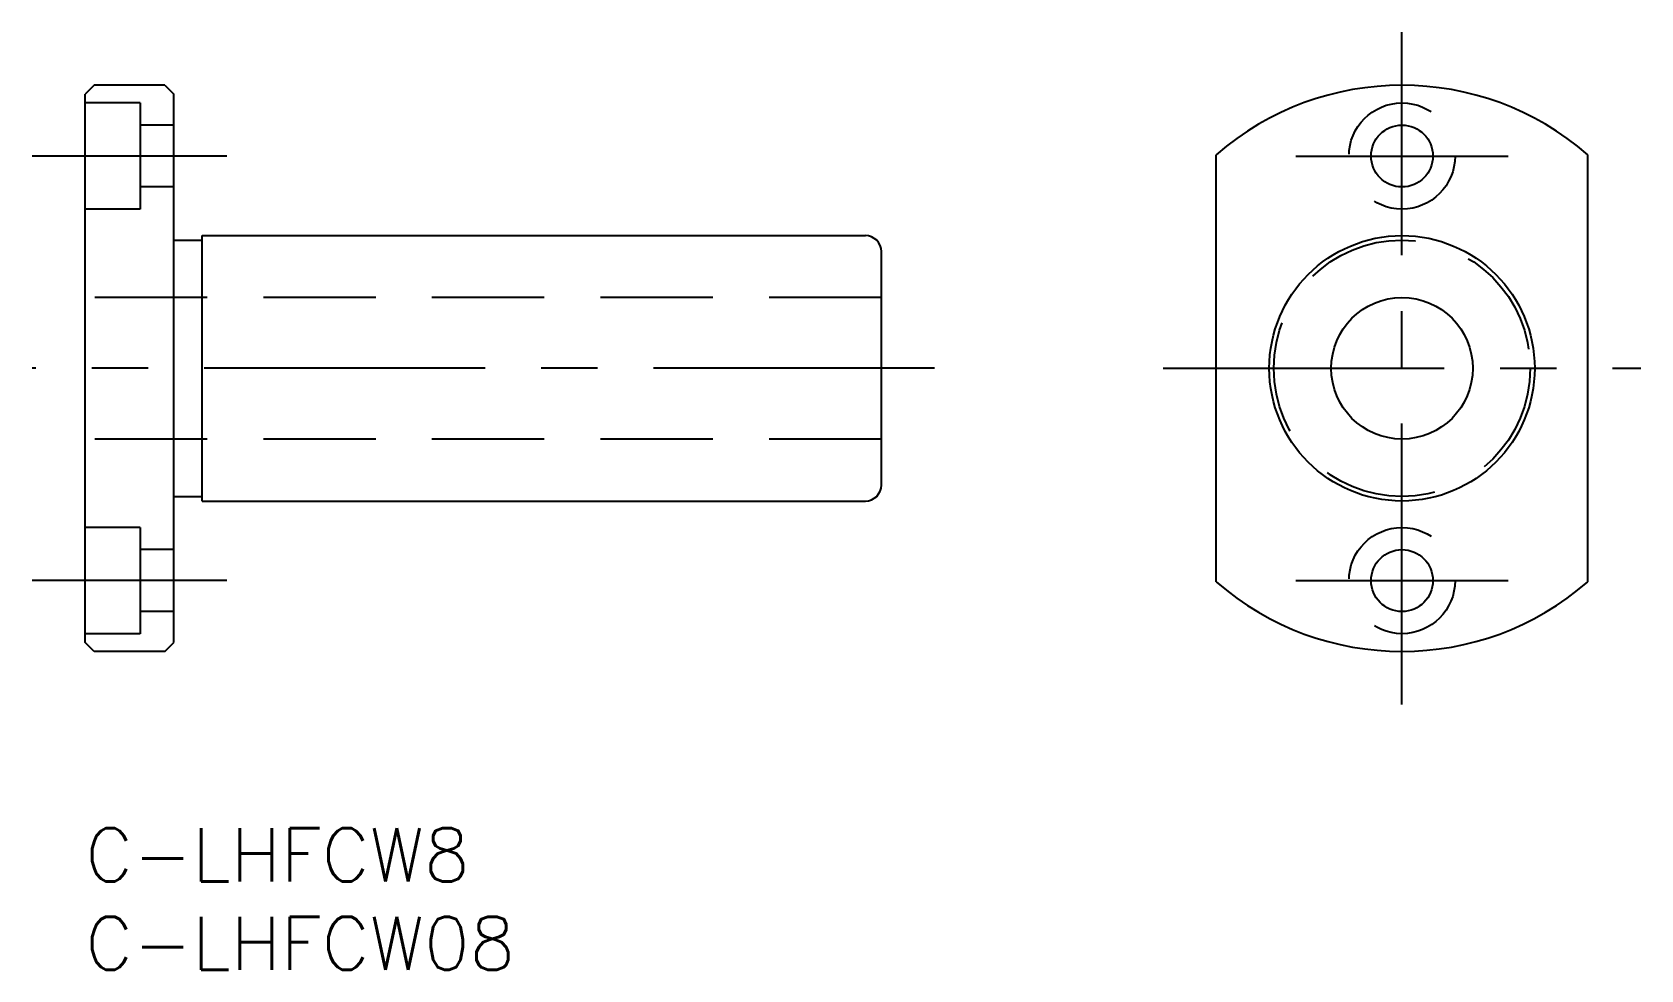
# Model space of a CAD drawing. Extents: x -3 to 87.9, y -8 to 45.
import ezdxf

# ---------------------------------------------------------------- set-up
doc = ezdxf.new("R2010")
doc.units = 0
doc.header["$LTSCALE"] = 0.5
doc.linetypes.add('CENTER', pattern=[50.8, 31.75, -6.35, 6.35, -6.35])
doc.linetypes.add('DASHED', pattern=[19.05, 12.7, -6.35])
for name, color, linetype in [('MSM_CENTER', 1, 'CENTER'), ('MSM_CONTINUOUS', 7, 'CONTINUOUS'), ('MSM_DASHED', 4, 'DASHED'), ('MSM_PART_NUMBER', 7, 'CONTINUOUS')]:
    doc.layers.add(name, color=color, linetype=linetype)
doc.styles.get("Standard").update_dxf_attribs({"font": 'txt.shx', "height": 1, "bigfont": 'bigfont.shx'})

# ---------------------------------------------------------------- blocks, each defined once
blk = doc.blocks.new('*U25')
at = {"layer": 'MSM_PART_NUMBER'}
blk.add_text('C-LHFCW8', height=3, dxfattribs=at).set_placement((0, -3))
blk = doc.blocks.new('*U26')
at = {"layer": 'MSM_PART_NUMBER'}
blk.add_text('C-LHFCW08', height=3, dxfattribs=at).set_placement((0, -8))

msp = doc.modelspace()

# ---------------------------------------------------------------- linework, layer by layer
at = {"layer": 'MSM_CENTER', "color": 1, "linetype": 'CENTER'}
msp.add_line((74.43, 7), (74.43, 45), dxfattribs=at)
at = {"layer": 'MSM_CENTER'}
for p, q in [((8, 38), (-3, 38)), ((68.43, 38), (80.43, 38)), ((48.005, 26), (-3, 26)), ((60.93, 26), (87.93, 26)), ((8, 14), (-3, 14)), ((68.43, 14), (80.43, 14))]:
    msp.add_line(p, q, dxfattribs=at)
at = {"layer": 'MSM_CONTINUOUS'}
for p, q in [((0.5, 42), (0, 41.5)), ((4.5, 42), (0.5, 42)), ((4.5, 42), (5, 41.5)), ((0, 10.5), (0, 41.5)), ((5, 10.5), (5, 41.5)), ((63.93, 13.927), (63.93, 38.073)), ((84.93, 13.927), (84.93, 38.073)), ((5, 33.25), (6.6, 33.25)), ((6.6, 33.5), (44.1, 33.5)), ((6.6, 18.5), (6.6, 33.5)), ((45, 19.4), (45, 32.6)), ((5, 18.75), (6.6, 18.75)), ((6.6, 18.5), (44.1, 18.5)), ((0.5, 10), (0, 10.5)), ((4.5, 10), (5, 10.5)), ((4.5, 10), (0.5, 10))]:
    msp.add_line(p, q, dxfattribs=at)
for centre, radius in [((74.43, 38), 1.75), ((74.43, 26), 7.5), ((74.43, 26), 4), ((74.43, 14), 1.75)]:
    msp.add_circle(centre, radius, dxfattribs=at)
for centre, radius, start, end in [((74.43, 26), 16, 48.9855, 131.0145), ((44.1, 32.6), 0.9, 0, 90), ((44.1, 19.4), 0.9, 270, 0), ((74.43, 26), 16, 228.9855, 311.0145)]:
    msp.add_arc(centre, radius, start, end, dxfattribs=at)
at = {"layer": 'MSM_DASHED'}
for p, q in [((3.1, 41), (0, 41)), ((3.1, 41), (3.1, 35)), ((5, 39.75), (3.1, 39.75)), ((5, 36.25), (3.1, 36.25)), ((3.1, 35), (0, 35)), ((45, 30), (0, 30)), ((45, 22), (0, 22)), ((3.1, 17), (0, 17)), ((3.1, 17), (3.1, 11)), ((5, 15.75), (3.1, 15.75)), ((5, 12.25), (3.1, 12.25)), ((3.1, 11), (0, 11))]:
    msp.add_line(p, q, dxfattribs=at)
for centre, radius in [((74.43, 38), 3), ((74.43, 26), 7.25), ((74.43, 14), 3)]:
    msp.add_circle(centre, radius, dxfattribs=at)

# ---------------------------------------------------------------- block references
at = {"layer": 'MSM_CONTINUOUS'}
for name in ['*U25', '*U26']:
    msp.add_blockref(name, (0, 0), dxfattribs=at)

doc.saveas('drawing.dxf')
